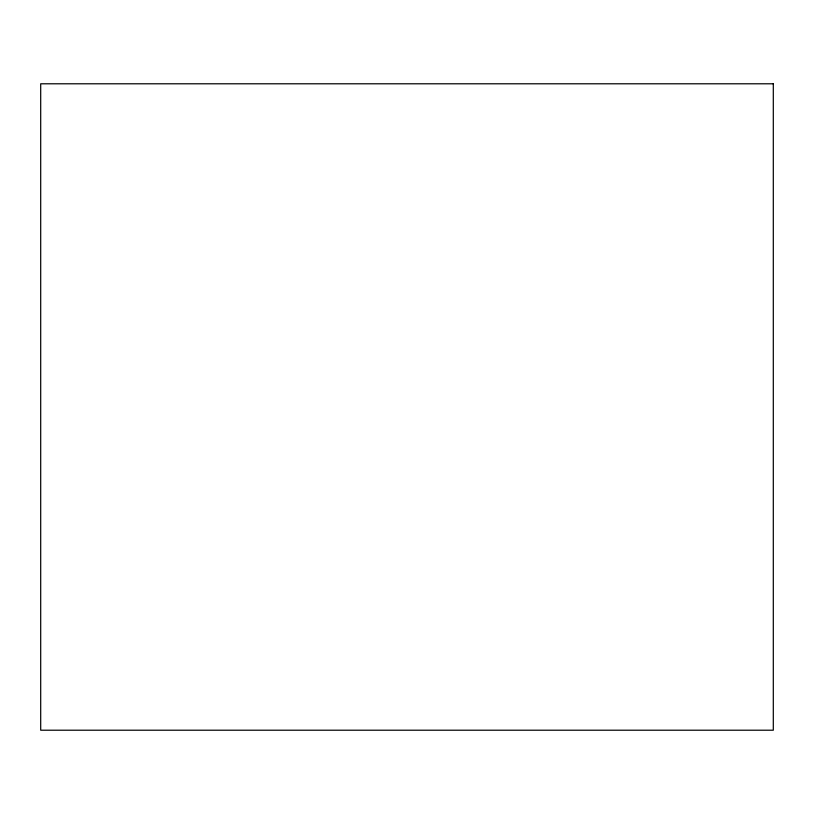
<?xml version="1.0" encoding="UTF-8"?>
<svg xmlns="http://www.w3.org/2000/svg" width="814" height="814" viewBox="0 0 814 814"><rect width="100%" height="100%" fill="white"/><g stroke="black" fill="none" stroke-linecap="round" stroke-linejoin="round"><path stroke-width="1.22" d="M773.3 83.791L40.7 83.791L40.7 730.209L773.3 730.209L773.3 83.791"/></g></svg>
